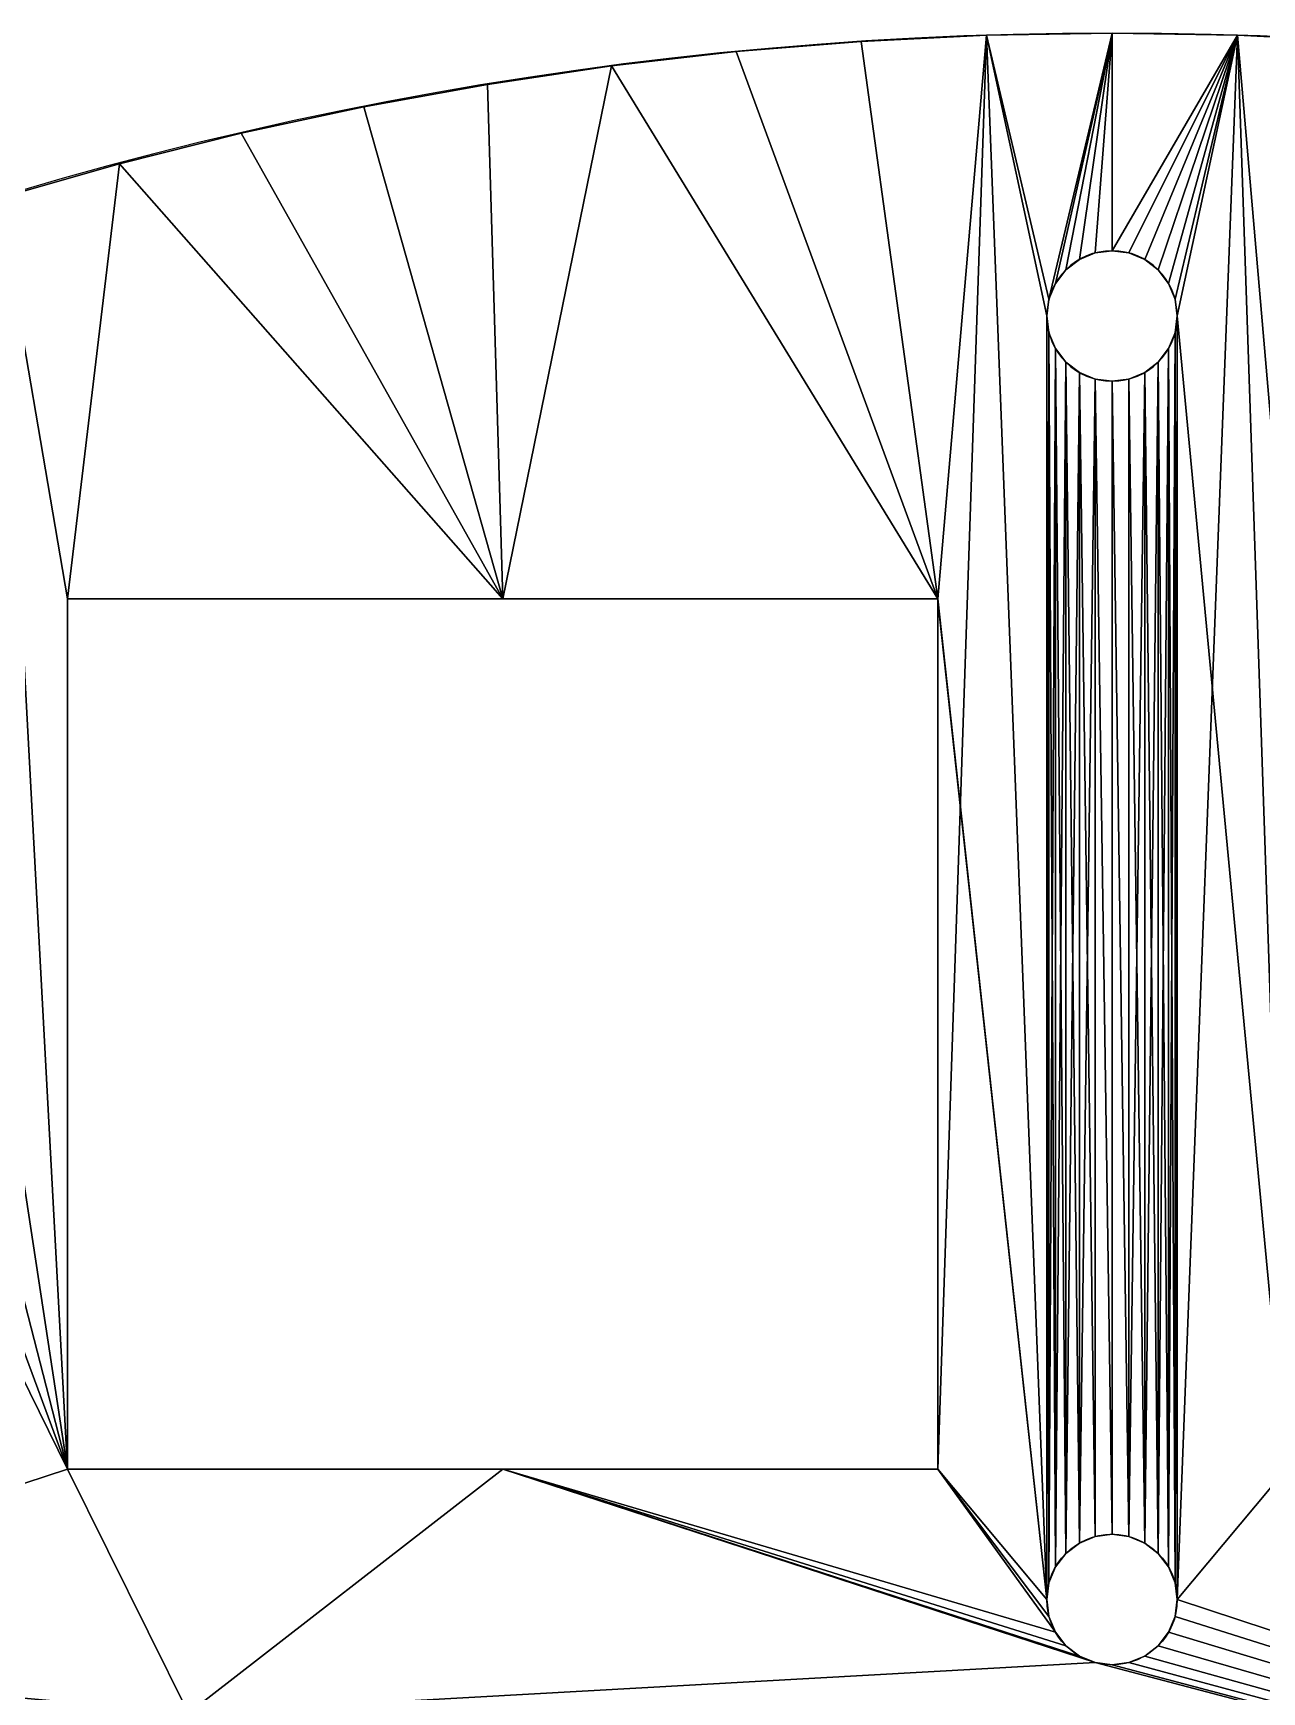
# Model space of a CAD drawing. Extents: x -88 to 88, y -88 to 88.
# Drawn here: x -24.79 to 3.44, y 49.98 to 88.1 of the extents above; entities that cross this region are included whole.
import ezdxf

# ---------------------------------------------------------------- set-up
doc = ezdxf.new("R2010")
doc.units = 0
doc.header["$MEASUREMENT"] = 0
doc.layers.get('0').update_dxf_attribs({"color": 13, "linetype": 'CONTINUOUS'})

# ---------------------------------------------------------------- blocks, each defined once
blk = doc.blocks.new('FUFO_S-1')
for p, q in [((85.217, 176.153), (85.217, 176.153, 2)), ((88.1, 176.2), (88.1, 176.2, 2)), ((90.983, 176.153), (90.983, 176.153, 2)), ((79.465, 175.776), (79.465, 175.776, 2)), ((82.338, 176.011), (82.338, 176.011, 2)), ((76.601, 175.446), (76.601, 175.446, 2)), ((73.749, 175.023), (73.749, 175.023, 2)), ((70.913, 174.507), (70.913, 174.507, 2)), ((68.095, 173.899), (68.095, 173.899, 2)), ((65.298, 173.198), (65.298, 173.198, 2)), ((88.1, 171.2), (88.1, 171.2, 2)), ((87.35, 170.999), (87.35, 170.999, 2)), ((87.712, 171.149), (87.712, 171.149, 2)), ((88.488, 171.149), (88.488, 171.149, 2)), ((88.85, 170.999), (88.85, 170.999, 2)), ((86.801, 170.45), (86.801, 170.45, 2)), ((87.039, 170.761), (87.039, 170.761, 2)), ((89.161, 170.761), (89.161, 170.761, 2)), ((89.399, 170.45), (89.399, 170.45, 2)), ((86.651, 170.088), (86.651, 170.088, 2)), ((89.549, 170.088), (89.549, 170.088, 2)), ((86.6, 169.7), (86.6, 169.7, 2)), ((89.6, 169.7), (89.6, 169.7, 2)), ((86.651, 169.312), (86.651, 169.312, 2)), ((89.549, 169.312), (89.549, 169.312, 2)), ((86.801, 168.95), (86.801, 168.95, 2)), ((89.399, 168.95), (89.399, 168.95, 2)), ((87.039, 168.639), (87.039, 168.639, 2)), ((89.161, 168.639), (89.161, 168.639, 2)), ((87.35, 168.401), (87.35, 168.401, 2)), ((87.712, 168.251), (87.712, 168.251, 2)), ((88.1, 168.2), (88.1, 168.2, 2)), ((88.488, 168.251), (88.488, 168.251, 2)), ((88.85, 168.401), (88.85, 168.401, 2)), ((64.1, 143.2, 2), (64.1, 163.2, 2)), ((64.1, 163.2, 2), (74.1, 163.2, 2)), ((64.1, 163.2), (74.1, 163.2)), ((64.1, 163.2), (64.1, 163.2, 2)), ((64.1, 143.2), (64.1, 163.2)), ((74.1, 163.2, 2), (84.1, 163.2, 2)), ((74.1, 163.2), (74.1, 163.2, 2)), ((74.1, 163.2), (84.1, 163.2)), ((84.1, 163.152, 2), (84.1, 163.2, 2)), ((84.1, 143.2), (84.1, 163.2)), ((84.1, 163.2), (84.1, 163.2, 2)), ((84.1, 143.2, 2), (84.1, 163.152, 2)), ((64.1, 143.2, 2), (74.1, 143.2, 2)), ((64.1, 143.2), (64.1, 143.2, 2)), ((64.1, 143.2), (74.1, 143.2)), ((74.1, 143.2, 2), (84.1, 143.2, 2)), ((74.1, 143.2), (74.1, 143.2, 2)), ((74.1, 143.2), (84.1, 143.2)), ((84.1, 143.2), (84.1, 143.2, 2)), ((87.35, 141.499), (87.35, 141.499, 2)), ((87.712, 141.649), (87.712, 141.649, 2)), ((88.1, 141.7), (88.1, 141.7, 2)), ((88.488, 141.649), (88.488, 141.649, 2)), ((88.85, 141.499), (88.85, 141.499, 2)), ((87.039, 141.261), (87.039, 141.261, 2)), ((89.161, 141.261), (89.161, 141.261, 2)), ((86.801, 140.95), (86.801, 140.95, 2)), ((89.399, 140.95), (89.399, 140.95, 2)), ((86.651, 140.588), (86.651, 140.588, 2)), ((89.549, 140.588), (89.549, 140.588, 2)), ((86.6, 140.2), (86.6, 140.2, 2)), ((89.6, 140.2), (89.6, 140.2, 2)), ((86.651, 139.812), (86.651, 139.812, 2)), ((89.549, 139.812), (89.549, 139.812, 2)), ((86.801, 139.45), (86.801, 139.45, 2)), ((87.039, 139.139), (87.039, 139.139, 2)), ((89.161, 139.139), (89.161, 139.139, 2)), ((89.399, 139.45), (89.399, 139.45, 2)), ((87.35, 138.901), (87.35, 138.901, 2)), ((88.85, 138.901), (88.85, 138.901, 2)), ((87.712, 138.751), (87.712, 138.751, 2)), ((88.1, 138.7), (88.1, 138.7, 2)), ((88.488, 138.751), (88.488, 138.751, 2))]:
    blk.add_line(p, q)
at = {"extrusion": (0, 0, -1)}
for centre, radius in [((-88.1, 88.1), 88.1), ((-88.1, 88.1, -2), 88.1), ((-88.1, 169.7), 1.5), ((-88.1, 169.7, -2), 1.5)]:
    blk.add_circle(centre, radius, dxfattribs=at)
for centre in [(88.1, 140.2, 2), (88.1, 140.2)]:
    blk.add_circle(centre, 1.5)
mesh = blk.add_polyface()
corners = [(85.217, 176.153, 2), (86.651, 170.088, 2), (88.1, 176.2, 2), (86.6, 169.7, 2), (86.6, 140.2, 2), (86.801, 170.45, 2), (87.039, 170.761, 2), (87.35, 170.999, 2), (87.712, 171.149, 2), (88.1, 171.2, 2), (86.651, 140.588, 2), (86.651, 169.312, 2), (86.801, 140.95, 2), (86.801, 168.95, 2), (87.039, 141.261, 2), (87.039, 168.639, 2), (87.35, 141.499, 2), (87.35, 168.401, 2), (87.712, 141.649, 2), (87.712, 168.251, 2), (88.1, 141.7, 2), (88.1, 168.2, 2), (88.488, 141.649, 2), (84.1, 163.152, 2), (84.1, 163.2, 2), (41.577, 162.915, 2), (47.081, 139.004, 2), (44.05, 164.397, 2), (46.57, 165.797, 2), (49.134, 167.114, 2), (51.325, 139.004, 2), (51.741, 168.347, 2), (64.1, 143.2, 2), (54.386, 169.494, 2), (57.067, 170.553, 2), (59.781, 171.525, 2), (62.526, 172.406, 2), (64.1, 163.2, 2), (65.298, 173.198, 2), (74.1, 163.2, 2), (68.095, 173.899, 2), (70.913, 174.507, 2), (73.749, 175.023, 2), (76.601, 175.446, 2), (79.465, 175.776, 2), (82.338, 176.011, 2), (39.154, 161.352, 2), (39.344, 138.889, 2)]
mesh.append_faces([[corners[k] for k in face] for face in [(0, 1, 2), (1, 0, 3), (3, 10, 11), (11, 12, 13), (13, 14, 15), (15, 16, 17), (17, 18, 19), (19, 20, 21), (23, 4, 24), (25, 26, 27), (27, 26, 28), (28, 26, 29), (29, 30, 31), (31, 32, 33), (33, 32, 34), (34, 32, 35), (35, 32, 36), (36, 37, 38), (37, 36, 32), (38, 39, 40), (40, 39, 41), (41, 39, 42), (42, 39, 43), (43, 24, 44), (44, 24, 45), (45, 24, 0), (46, 47, 25)]], dxfattribs={"vtx0": -1, "vtx1": -1})
mesh.append_faces([[corners[k] for k in face] for face in [(3, 0, 4), (24, 4, 0)]], dxfattribs={"vtx0": -1, "vtx1": -1, "vtx2": -1})
mesh.append_faces([[corners[k] for k in face] for face in [(2, 1, 5), (2, 5, 6), (2, 6, 7), (2, 7, 8), (2, 8, 9), (15, 14, 16), (17, 16, 18), (19, 18, 20), (21, 20, 22), (38, 37, 39), (43, 39, 24)]], dxfattribs={"vtx0": -1, "vtx2": -1})
mesh = blk.add_polyface()
corners = [(85.217, 176.153), (86.651, 170.088), (86.6, 169.7), (88.1, 176.2), (86.801, 170.45), (87.039, 170.761), (87.35, 170.999), (87.712, 171.149), (88.1, 171.2), (86.651, 169.312), (86.6, 140.2), (86.651, 140.588), (86.801, 168.95), (86.801, 140.95), (87.039, 168.639), (87.039, 141.261), (87.35, 168.401), (87.35, 141.499), (87.712, 168.251), (87.712, 141.649), (88.1, 141.7), (88.1, 168.2), (47.081, 139.004), (41.577, 162.915), (44.05, 164.397), (46.57, 165.797), (49.134, 167.114), (51.325, 139.004), (51.741, 168.347), (64.1, 143.2), (54.386, 169.494), (57.067, 170.553), (59.781, 171.525), (62.526, 172.406), (64.1, 163.2), (84.1, 143.2), (39.344, 138.889), (39.154, 161.352), (65.298, 173.198), (74.1, 163.2), (68.095, 173.899), (70.913, 174.507), (73.749, 175.023), (76.601, 175.446), (84.1, 163.2), (79.465, 175.776), (82.338, 176.011)]
mesh.append_faces([[corners[k] for k in face] for face in [(1, 3, 4), (4, 3, 5), (5, 3, 6), (6, 3, 7), (7, 3, 8), (9, 10, 2), (13, 14, 15), (15, 16, 17), (17, 18, 19), (19, 18, 20), (29, 33, 34), (38, 34, 33), (34, 38, 39), (39, 43, 44), (44, 0, 35)]], dxfattribs={"vtx0": -1, "vtx1": -1})
mesh.append_faces([[corners[k] for k in face] for face in [(10, 35, 0), (10, 0, 2)]], dxfattribs={"vtx0": -1, "vtx1": -1, "vtx2": -1})
mesh.append_faces([[corners[k] for k in face] for face in [(0, 1, 2), (1, 0, 3), (11, 9, 12), (13, 12, 14), (15, 14, 16), (17, 16, 18), (20, 18, 21), (22, 23, 24), (22, 24, 25), (22, 25, 26), (27, 26, 28), (29, 28, 30), (29, 30, 31), (29, 31, 32), (29, 32, 33), (36, 37, 23), (39, 38, 40), (39, 40, 41), (39, 41, 42), (39, 42, 43), (44, 43, 45), (44, 45, 46), (44, 46, 0)]], dxfattribs={"vtx0": -1, "vtx2": -1})
mesh = blk.add_polyface()
corners = [(88.1, 176.2, 2), (88.1, 171.2, 2), (90.983, 176.153, 2), (88.488, 171.149, 2), (88.85, 170.999, 2), (89.161, 170.761, 2), (89.399, 170.45, 2), (89.549, 170.088, 2), (89.6, 169.7, 2), (88.1, 168.2, 2), (88.488, 141.649, 2), (88.488, 168.251, 2), (88.85, 141.499, 2), (88.85, 168.401, 2), (89.161, 141.261, 2), (89.161, 168.639, 2), (89.399, 140.95, 2), (89.399, 168.95, 2), (89.549, 140.588, 2), (89.549, 169.312, 2), (89.6, 140.2, 2), (87.712, 138.751, 2), (66.883, 137.59, 2), (118.958, 130.522, 2), (88.1, 138.7, 2), (88.488, 138.751, 2), (88.85, 138.901, 2), (89.161, 139.139, 2), (89.399, 139.45, 2), (89.549, 139.812, 2), (92.1, 143.2, 2), (102.1, 143.2, 2), (92.1, 163.2, 2), (93.862, 176.011, 2), (92.1, 163.133, 2), (102.1, 163.2, 2), (96.735, 175.776, 2), (99.599, 175.446, 2), (102.451, 175.023, 2), (112.1, 163.2, 2), (105.287, 174.507, 2), (108.105, 173.899, 2)]
mesh.append_faces([[corners[k] for k in face] for face in [(32, 30, 34)]], dxfattribs={"vtx0": -1})
mesh.append_faces([[corners[k] for k in face] for face in [(0, 1, 2), (9, 10, 11), (11, 12, 13), (13, 14, 15), (15, 16, 17), (17, 18, 19), (19, 20, 8), (21, 23, 24), (24, 23, 25), (25, 23, 26), (26, 23, 27), (27, 23, 28), (28, 23, 29), (29, 23, 20), (30, 23, 31), (2, 32, 33), (33, 35, 36), (36, 35, 37), (37, 35, 38), (38, 39, 40), (40, 39, 41)]], dxfattribs={"vtx0": -1, "vtx1": -1})
mesh.append_faces([[corners[k] for k in face] for face in [(20, 23, 30), (20, 30, 8), (8, 30, 2), (32, 2, 30)]], dxfattribs={"vtx0": -1, "vtx1": -1, "vtx2": -1})
mesh.append_faces([[corners[k] for k in face] for face in [(2, 1, 3), (2, 3, 4), (2, 4, 5), (2, 5, 6), (2, 6, 7), (2, 7, 8), (11, 10, 12), (13, 12, 14), (15, 14, 16), (17, 16, 18), (19, 18, 20), (21, 22, 23), (33, 32, 35), (38, 35, 39)]], dxfattribs={"vtx0": -1, "vtx2": -1})
mesh = blk.add_polyface()
corners = [(88.1, 171.2), (88.1, 176.2), (90.983, 176.153), (88.488, 171.149), (88.85, 170.999), (89.161, 170.761), (89.399, 170.45), (89.549, 170.088), (89.6, 169.7), (89.6, 140.2), (88.1, 141.7), (88.1, 168.2), (88.488, 141.649), (88.488, 168.251), (88.85, 168.401), (88.85, 141.499), (89.161, 168.639), (89.161, 141.261), (89.399, 168.95), (89.399, 140.95), (89.549, 169.312), (89.549, 140.588), (93.862, 176.011), (92.1, 163.2), (102.1, 163.2), (96.735, 175.776), (99.599, 175.446), (102.451, 175.023), (112.1, 163.2), (105.287, 174.507), (108.105, 173.899), (66.883, 137.59), (87.712, 138.751), (118.958, 130.522), (88.1, 138.7), (88.488, 138.751), (88.85, 138.901), (89.161, 139.139), (89.399, 139.45), (89.549, 139.812), (92.1, 143.2), (102.1, 143.2)]
mesh.append_faces([[corners[k] for k in face] for face in [(0, 2, 3), (3, 2, 4), (4, 2, 5), (5, 2, 6), (6, 2, 7), (7, 2, 8), (10, 11, 12), (12, 14, 15), (15, 16, 17), (17, 18, 19), (19, 20, 21), (21, 8, 9), (22, 23, 2), (23, 22, 24), (24, 27, 28), (31, 32, 33), (40, 2, 23)]], dxfattribs={"vtx0": -1, "vtx1": -1})
mesh.append_faces([[corners[k] for k in face] for face in [(8, 2, 9), (33, 9, 40), (40, 9, 2)]], dxfattribs={"vtx0": -1, "vtx1": -1, "vtx2": -1})
mesh.append_faces([[corners[k] for k in face] for face in [(0, 1, 2), (12, 11, 13), (12, 13, 14), (15, 14, 16), (17, 16, 18), (19, 18, 20), (21, 20, 8), (24, 22, 25), (24, 25, 26), (24, 26, 27), (28, 27, 29), (28, 29, 30), (33, 32, 34), (33, 34, 35), (33, 35, 36), (33, 36, 37), (33, 37, 38), (33, 38, 39), (33, 39, 9), (33, 40, 41)]], dxfattribs={"vtx0": -1, "vtx2": -1})
mesh = blk.add_polyface()
corners = [(82.338, 176.011, 2), (85.217, 176.153), (82.338, 176.011), (85.217, 176.153, 2)]
mesh.append_faces([[corners[k] for k in face] for face in [(0, 1, 2), (1, 0, 3)]], dxfattribs={"vtx0": -1})
mesh = blk.add_polyface()
corners = [(85.217, 176.153, 2), (88.1, 176.2), (85.217, 176.153), (88.1, 176.2, 2)]
mesh.append_faces([[corners[k] for k in face] for face in [(0, 1, 2), (1, 0, 3)]], dxfattribs={"vtx0": -1})
mesh = blk.add_polyface()
corners = [(88.1, 176.2, 2), (90.983, 176.153), (88.1, 176.2), (90.983, 176.153, 2)]
mesh.append_faces([[corners[k] for k in face] for face in [(0, 1, 2), (1, 0, 3)]], dxfattribs={"vtx0": -1})
mesh = blk.add_polyface()
corners = [(90.983, 176.153, 2), (93.862, 176.011), (90.983, 176.153), (93.862, 176.011, 2)]
mesh.append_faces([[corners[k] for k in face] for face in [(0, 1, 2), (1, 0, 3)]], dxfattribs={"vtx0": -1})
mesh = blk.add_polyface()
corners = [(76.601, 175.446, 2), (79.465, 175.776), (76.601, 175.446), (79.465, 175.776, 2)]
mesh.append_faces([[corners[k] for k in face] for face in [(0, 1, 2), (1, 0, 3)]], dxfattribs={"vtx0": -1})
mesh = blk.add_polyface()
corners = [(79.465, 175.776, 2), (82.338, 176.011), (79.465, 175.776), (82.338, 176.011, 2)]
mesh.append_faces([[corners[k] for k in face] for face in [(0, 1, 2), (1, 0, 3)]], dxfattribs={"vtx0": -1})
mesh = blk.add_polyface()
corners = [(73.749, 175.023, 2), (76.601, 175.446), (73.749, 175.023), (76.601, 175.446, 2)]
mesh.append_faces([[corners[k] for k in face] for face in [(0, 1, 2), (1, 0, 3)]], dxfattribs={"vtx0": -1})
mesh = blk.add_polyface()
corners = [(70.913, 174.507, 2), (73.749, 175.023), (70.913, 174.507), (73.749, 175.023, 2)]
mesh.append_faces([[corners[k] for k in face] for face in [(0, 1, 2), (1, 0, 3)]], dxfattribs={"vtx0": -1})
mesh = blk.add_polyface()
corners = [(68.095, 173.899, 2), (70.913, 174.507), (68.095, 173.899), (70.913, 174.507, 2)]
mesh.append_faces([[corners[k] for k in face] for face in [(0, 1, 2), (1, 0, 3)]], dxfattribs={"vtx0": -1})
mesh = blk.add_polyface()
corners = [(65.298, 173.198, 2), (68.095, 173.899), (65.298, 173.198), (68.095, 173.899, 2)]
mesh.append_faces([[corners[k] for k in face] for face in [(0, 1, 2), (1, 0, 3)]], dxfattribs={"vtx0": -1})
mesh = blk.add_polyface()
corners = [(62.526, 172.406, 2), (65.298, 173.198), (62.526, 172.406), (65.298, 173.198, 2)]
mesh.append_faces([[corners[k] for k in face] for face in [(0, 1, 2), (1, 0, 3)]], dxfattribs={"vtx0": -1})
mesh = blk.add_polyface()
corners = [(88.1, 171.2, 2), (87.712, 171.149), (88.1, 171.2), (87.712, 171.149, 2)]
mesh.append_faces([[corners[k] for k in face] for face in [(0, 1, 2), (1, 0, 3)]], dxfattribs={"vtx0": -1})
mesh = blk.add_polyface()
corners = [(88.488, 171.149, 2), (88.1, 171.2), (88.488, 171.149), (88.1, 171.2, 2)]
mesh.append_faces([[corners[k] for k in face] for face in [(0, 1, 2), (1, 0, 3)]], dxfattribs={"vtx0": -1})
mesh = blk.add_polyface()
corners = [(87.35, 170.999, 2), (87.039, 170.761), (87.35, 170.999), (87.039, 170.761, 2)]
mesh.append_faces([[corners[k] for k in face] for face in [(0, 1, 2), (1, 0, 3)]], dxfattribs={"vtx0": -1})
mesh = blk.add_polyface()
corners = [(87.712, 171.149, 2), (87.35, 170.999), (87.712, 171.149), (87.35, 170.999, 2)]
mesh.append_faces([[corners[k] for k in face] for face in [(0, 1, 2), (1, 0, 3)]], dxfattribs={"vtx0": -1})
mesh = blk.add_polyface()
corners = [(88.85, 170.999, 2), (88.488, 171.149), (88.85, 170.999), (88.488, 171.149, 2)]
mesh.append_faces([[corners[k] for k in face] for face in [(0, 1, 2), (1, 0, 3)]], dxfattribs={"vtx0": -1})
mesh = blk.add_polyface()
corners = [(89.161, 170.761, 2), (88.85, 170.999), (89.161, 170.761), (88.85, 170.999, 2)]
mesh.append_faces([[corners[k] for k in face] for face in [(0, 1, 2), (1, 0, 3)]], dxfattribs={"vtx0": -1})
mesh = blk.add_polyface()
corners = [(86.801, 170.45), (86.651, 170.088, 2), (86.651, 170.088), (86.801, 170.45, 2)]
mesh.append_faces([[corners[k] for k in face] for face in [(0, 1, 2), (1, 0, 3)]], dxfattribs={"vtx0": -1})
mesh = blk.add_polyface()
corners = [(87.039, 170.761), (86.801, 170.45, 2), (86.801, 170.45), (87.039, 170.761, 2)]
mesh.append_faces([[corners[k] for k in face] for face in [(0, 1, 2), (1, 0, 3)]], dxfattribs={"vtx0": -1})
mesh = blk.add_polyface()
corners = [(89.161, 170.761, 2), (89.399, 170.45), (89.399, 170.45, 2), (89.161, 170.761)]
mesh.append_faces([[corners[k] for k in face] for face in [(0, 1, 2), (1, 0, 3)]], dxfattribs={"vtx0": -1})
mesh = blk.add_polyface()
corners = [(89.399, 170.45, 2), (89.549, 170.088), (89.549, 170.088, 2), (89.399, 170.45)]
mesh.append_faces([[corners[k] for k in face] for face in [(0, 1, 2), (1, 0, 3)]], dxfattribs={"vtx0": -1})
mesh = blk.add_polyface()
corners = [(86.651, 170.088), (86.6, 169.7, 2), (86.6, 169.7), (86.651, 170.088, 2)]
mesh.append_faces([[corners[k] for k in face] for face in [(0, 1, 2), (1, 0, 3)]], dxfattribs={"vtx0": -1})
mesh = blk.add_polyface()
corners = [(89.549, 170.088, 2), (89.6, 169.7), (89.6, 169.7, 2), (89.549, 170.088)]
mesh.append_faces([[corners[k] for k in face] for face in [(0, 1, 2), (1, 0, 3)]], dxfattribs={"vtx0": -1})
mesh = blk.add_polyface()
corners = [(86.651, 140.588, 2), (86.6, 169.7, 2), (86.6, 140.2, 2), (86.651, 169.312, 2), (86.801, 140.95, 2), (86.801, 168.95, 2), (87.039, 141.261, 2), (37.18, 124.864, 2), (38.595, 109.31, 2), (78.553, 78.556, 2), (78.242, 78.794, 2), (45.667, 102.24, 2), (52.739, 95.17, 2), (59.813, 88.098, 2), (66.883, 137.59, 2), (74.1, 143.2, 2), (64.1, 143.2, 2), (87.712, 138.751, 2), (87.35, 138.901, 2), (87.039, 139.139, 2), (86.801, 139.45, 2), (84.1, 143.2, 2), (86.651, 139.812, 2), (84.1, 163.152, 2), (38.595, 136.09, 2), (37.18, 129.106, 2), (38.983, 136.141, 2), (47.081, 139.004, 2), (39.345, 136.291, 2), (39.655, 136.529, 2), (39.894, 136.84, 2), (40.044, 137.202, 2), (40.095, 137.59, 2), (41.577, 162.915, 2), (49.134, 167.114, 2), (51.325, 139.004, 2), (51.741, 168.347, 2), (97.647, 97.644, 2), (97.409, 97.955, 2), (73.956, 130.52, 2), (81.028, 123.45, 2), (39.154, 161.352, 2), (37.844, 138.888, 2), (38.206, 139.038, 2), (38.594, 139.09, 2), (38.983, 139.038, 2), (39.344, 138.889, 2), (39.655, 138.65, 2), (39.893, 138.34, 2), (40.043, 137.978, 2)]
mesh.append_faces([[corners[k] for k in face] for face in [(0, 1, 2), (9, 8, 10), (15, 20, 21), (21, 2, 23), (24, 25, 26), (26, 27, 28), (28, 27, 29), (29, 27, 30), (30, 27, 31), (31, 27, 32), (14, 38, 39), (39, 38, 40)]], dxfattribs={"vtx0": -1, "vtx1": -1})
mesh.append_faces([[corners[k] for k in face] for face in [(7, 8, 9), (15, 14, 17), (32, 27, 33), (36, 35, 16), (16, 35, 14), (14, 35, 37)]], dxfattribs={"vtx0": -1, "vtx1": -1, "vtx2": -1})
mesh.append_faces([[corners[k] for k in face] for face in [(3, 0, 4), (5, 4, 6), (10, 8, 11), (10, 11, 12), (10, 12, 13), (14, 15, 16), (15, 17, 18), (15, 18, 19), (15, 19, 20), (21, 20, 22), (21, 22, 2), (26, 25, 27), (34, 27, 35), (14, 37, 38), (41, 42, 43), (41, 43, 44), (41, 44, 45), (41, 45, 46), (33, 46, 47), (33, 47, 48), (33, 48, 49), (33, 49, 32)]], dxfattribs={"vtx0": -1, "vtx2": -1})
mesh = blk.add_polyface()
corners = [(86.6, 169.7), (86.651, 169.312, 2), (86.651, 169.312), (86.6, 169.7, 2)]
mesh.append_faces([[corners[k] for k in face] for face in [(0, 1, 2), (1, 0, 3)]], dxfattribs={"vtx0": -1})
mesh = blk.add_polyface()
corners = [(89.6, 169.7, 2), (89.549, 169.312), (89.549, 169.312, 2), (89.6, 169.7)]
mesh.append_faces([[corners[k] for k in face] for face in [(0, 1, 2), (1, 0, 3)]], dxfattribs={"vtx0": -1})
mesh = blk.add_polyface()
corners = [(86.6, 140.2), (86.651, 169.312), (86.651, 140.588), (86.801, 168.95), (86.801, 140.95), (37.18, 129.106), (38.207, 136.141), (38.595, 136.09), (38.983, 136.141), (47.081, 139.004), (39.345, 136.291), (39.655, 136.529), (39.894, 136.84), (40.044, 137.202), (40.095, 137.59), (41.577, 162.915), (49.134, 167.114), (51.325, 139.004), (51.741, 168.347), (64.1, 143.2), (66.883, 137.59), (97.647, 97.644), (97.409, 97.955), (73.956, 130.52), (81.028, 123.45), (74.1, 143.2), (87.712, 138.751), (87.35, 138.901), (87.039, 139.139), (86.801, 139.45), (84.1, 143.2), (86.651, 139.812), (38.595, 109.31), (37.18, 124.864), (78.553, 78.556), (78.242, 78.794), (45.667, 102.24), (52.739, 95.17), (37.295, 138.339), (39.154, 161.352), (37.534, 138.65), (37.844, 138.888), (38.206, 139.038), (38.594, 139.09), (38.983, 139.038), (39.344, 138.889), (39.655, 138.65), (39.893, 138.34), (40.043, 137.978)]
mesh.append_faces([[corners[k] for k in face] for face in [(0, 1, 2), (2, 3, 4), (5, 8, 9), (9, 16, 17), (21, 20, 22), (25, 20, 19), (26, 25, 27), (27, 25, 28), (28, 25, 29), (29, 30, 31), (31, 30, 0), (32, 35, 36), (36, 35, 37), (38, 39, 40), (40, 39, 41), (41, 39, 42), (42, 39, 43), (43, 39, 44), (44, 39, 45), (45, 15, 46), (46, 15, 47), (47, 15, 48), (48, 15, 14)]], dxfattribs={"vtx0": -1, "vtx1": -1})
mesh.append_faces([[corners[k] for k in face] for face in [(9, 14, 15), (17, 18, 19), (17, 19, 20), (17, 20, 21), (20, 25, 26), (32, 33, 34)]], dxfattribs={"vtx0": -1, "vtx1": -1, "vtx2": -1})
mesh.append_faces([[corners[k] for k in face] for face in [(5, 6, 7), (5, 7, 8), (9, 8, 10), (9, 10, 11), (9, 11, 12), (9, 12, 13), (9, 13, 14), (22, 20, 23), (22, 23, 24), (29, 25, 30), (32, 34, 35)]], dxfattribs={"vtx0": -1, "vtx2": -1})
mesh = blk.add_polyface()
corners = [(86.651, 169.312), (86.801, 168.95, 2), (86.801, 168.95), (86.651, 169.312, 2)]
mesh.append_faces([[corners[k] for k in face] for face in [(0, 1, 2), (1, 0, 3)]], dxfattribs={"vtx0": -1})
mesh = blk.add_polyface()
corners = [(89.549, 169.312, 2), (89.399, 168.95), (89.399, 168.95, 2), (89.549, 169.312)]
mesh.append_faces([[corners[k] for k in face] for face in [(0, 1, 2), (1, 0, 3)]], dxfattribs={"vtx0": -1})
mesh = blk.add_polyface()
corners = [(86.801, 168.95), (87.039, 168.639, 2), (87.039, 168.639), (86.801, 168.95, 2)]
mesh.append_faces([[corners[k] for k in face] for face in [(0, 1, 2), (1, 0, 3)]], dxfattribs={"vtx0": -1})
mesh = blk.add_polyface()
corners = [(89.399, 168.95, 2), (89.161, 168.639), (89.161, 168.639, 2), (89.399, 168.95)]
mesh.append_faces([[corners[k] for k in face] for face in [(0, 1, 2), (1, 0, 3)]], dxfattribs={"vtx0": -1})
mesh = blk.add_polyface()
corners = [(87.039, 168.639, 2), (87.35, 168.401), (87.039, 168.639), (87.35, 168.401, 2)]
mesh.append_faces([[corners[k] for k in face] for face in [(0, 1, 2), (1, 0, 3)]], dxfattribs={"vtx0": -1})
mesh = blk.add_polyface()
corners = [(88.85, 168.401, 2), (89.161, 168.639), (88.85, 168.401), (89.161, 168.639, 2)]
mesh.append_faces([[corners[k] for k in face] for face in [(0, 1, 2), (1, 0, 3)]], dxfattribs={"vtx0": -1})
mesh = blk.add_polyface()
corners = [(87.35, 168.401, 2), (87.712, 168.251), (87.35, 168.401), (87.712, 168.251, 2)]
mesh.append_faces([[corners[k] for k in face] for face in [(0, 1, 2), (1, 0, 3)]], dxfattribs={"vtx0": -1})
mesh = blk.add_polyface()
corners = [(87.712, 168.251, 2), (88.1, 168.2), (87.712, 168.251), (88.1, 168.2, 2)]
mesh.append_faces([[corners[k] for k in face] for face in [(0, 1, 2), (1, 0, 3)]], dxfattribs={"vtx0": -1})
mesh = blk.add_polyface()
corners = [(88.1, 168.2, 2), (88.488, 168.251), (88.1, 168.2), (88.488, 168.251, 2)]
mesh.append_faces([[corners[k] for k in face] for face in [(0, 1, 2), (1, 0, 3)]], dxfattribs={"vtx0": -1})
mesh = blk.add_polyface()
corners = [(88.488, 168.251, 2), (88.85, 168.401), (88.488, 168.251), (88.85, 168.401, 2)]
mesh.append_faces([[corners[k] for k in face] for face in [(0, 1, 2), (1, 0, 3)]], dxfattribs={"vtx0": -1})
mesh = blk.add_polyface()
corners = [(74.1, 163.2, 2), (64.1, 163.2), (74.1, 163.2), (64.1, 163.2, 2)]
mesh.append_faces([[corners[k] for k in face] for face in [(0, 1, 2), (1, 0, 3)]], dxfattribs={"vtx0": -1})
mesh = blk.add_polyface()
corners = [(64.1, 163.2), (64.1, 143.2, 2), (64.1, 143.2), (64.1, 163.2, 2)]
mesh.append_faces([[corners[k] for k in face] for face in [(0, 1, 2), (1, 0, 3)]], dxfattribs={"vtx0": -1})
mesh = blk.add_polyface()
corners = [(84.1, 163.2, 2), (74.1, 163.2), (84.1, 163.2), (74.1, 163.2, 2)]
mesh.append_faces([[corners[k] for k in face] for face in [(0, 1, 2), (1, 0, 3)]], dxfattribs={"vtx0": -1})
mesh = blk.add_polyface()
corners = [(84.1, 163.152, 2), (84.1, 143.2), (84.1, 143.2, 2), (84.1, 163.2), (84.1, 163.2, 2)]
mesh.append_faces([[corners[k] for k in face] for face in [(0, 1, 2), (3, 0, 4)]], dxfattribs={"vtx0": -1})
mesh.append_faces([[corners[k] for k in face] for face in [(1, 0, 3)]], dxfattribs={"vtx0": -1, "vtx1": -1})
mesh = blk.add_polyface()
corners = [(64.1, 143.2, 2), (74.1, 143.2), (64.1, 143.2), (74.1, 143.2, 2)]
mesh.append_faces([[corners[k] for k in face] for face in [(0, 1, 2), (1, 0, 3)]], dxfattribs={"vtx0": -1})
mesh = blk.add_polyface()
corners = [(74.1, 143.2, 2), (84.1, 143.2), (74.1, 143.2), (84.1, 143.2, 2)]
mesh.append_faces([[corners[k] for k in face] for face in [(0, 1, 2), (1, 0, 3)]], dxfattribs={"vtx0": -1})
mesh = blk.add_polyface()
corners = [(87.35, 141.499, 2), (87.039, 141.261), (87.35, 141.499), (87.039, 141.261, 2)]
mesh.append_faces([[corners[k] for k in face] for face in [(0, 1, 2), (1, 0, 3)]], dxfattribs={"vtx0": -1})
mesh = blk.add_polyface()
corners = [(87.712, 141.649, 2), (87.35, 141.499), (87.712, 141.649), (87.35, 141.499, 2)]
mesh.append_faces([[corners[k] for k in face] for face in [(0, 1, 2), (1, 0, 3)]], dxfattribs={"vtx0": -1})
mesh = blk.add_polyface()
corners = [(88.1, 141.7, 2), (87.712, 141.649), (88.1, 141.7), (87.712, 141.649, 2)]
mesh.append_faces([[corners[k] for k in face] for face in [(0, 1, 2), (1, 0, 3)]], dxfattribs={"vtx0": -1})
mesh = blk.add_polyface()
corners = [(88.488, 141.649, 2), (88.1, 141.7), (88.488, 141.649), (88.1, 141.7, 2)]
mesh.append_faces([[corners[k] for k in face] for face in [(0, 1, 2), (1, 0, 3)]], dxfattribs={"vtx0": -1})
mesh = blk.add_polyface()
corners = [(88.85, 141.499, 2), (88.488, 141.649), (88.85, 141.499), (88.488, 141.649, 2)]
mesh.append_faces([[corners[k] for k in face] for face in [(0, 1, 2), (1, 0, 3)]], dxfattribs={"vtx0": -1})
mesh = blk.add_polyface()
corners = [(89.161, 141.261, 2), (88.85, 141.499), (89.161, 141.261), (88.85, 141.499, 2)]
mesh.append_faces([[corners[k] for k in face] for face in [(0, 1, 2), (1, 0, 3)]], dxfattribs={"vtx0": -1})
mesh = blk.add_polyface()
corners = [(87.039, 141.261), (86.801, 140.95, 2), (86.801, 140.95), (87.039, 141.261, 2)]
mesh.append_faces([[corners[k] for k in face] for face in [(0, 1, 2), (1, 0, 3)]], dxfattribs={"vtx0": -1})
mesh = blk.add_polyface()
corners = [(89.161, 141.261, 2), (89.399, 140.95), (89.399, 140.95, 2), (89.161, 141.261)]
mesh.append_faces([[corners[k] for k in face] for face in [(0, 1, 2), (1, 0, 3)]], dxfattribs={"vtx0": -1})
mesh = blk.add_polyface()
corners = [(86.801, 140.95), (86.651, 140.588, 2), (86.651, 140.588), (86.801, 140.95, 2)]
mesh.append_faces([[corners[k] for k in face] for face in [(0, 1, 2), (1, 0, 3)]], dxfattribs={"vtx0": -1})
mesh = blk.add_polyface()
corners = [(89.399, 140.95, 2), (89.549, 140.588), (89.549, 140.588, 2), (89.399, 140.95)]
mesh.append_faces([[corners[k] for k in face] for face in [(0, 1, 2), (1, 0, 3)]], dxfattribs={"vtx0": -1})
mesh = blk.add_polyface()
corners = [(86.651, 140.588), (86.6, 140.2, 2), (86.6, 140.2), (86.651, 140.588, 2)]
mesh.append_faces([[corners[k] for k in face] for face in [(0, 1, 2), (1, 0, 3)]], dxfattribs={"vtx0": -1})
mesh = blk.add_polyface()
corners = [(89.549, 140.588, 2), (89.6, 140.2), (89.6, 140.2, 2), (89.549, 140.588)]
mesh.append_faces([[corners[k] for k in face] for face in [(0, 1, 2), (1, 0, 3)]], dxfattribs={"vtx0": -1})
mesh = blk.add_polyface()
corners = [(86.6, 140.2), (86.651, 139.812, 2), (86.651, 139.812), (86.6, 140.2, 2)]
mesh.append_faces([[corners[k] for k in face] for face in [(0, 1, 2), (1, 0, 3)]], dxfattribs={"vtx0": -1})
mesh = blk.add_polyface()
corners = [(89.6, 140.2, 2), (89.549, 139.812), (89.549, 139.812, 2), (89.6, 140.2)]
mesh.append_faces([[corners[k] for k in face] for face in [(0, 1, 2), (1, 0, 3)]], dxfattribs={"vtx0": -1})
mesh = blk.add_polyface()
corners = [(86.651, 139.812), (86.801, 139.45, 2), (86.801, 139.45), (86.651, 139.812, 2)]
mesh.append_faces([[corners[k] for k in face] for face in [(0, 1, 2), (1, 0, 3)]], dxfattribs={"vtx0": -1})
mesh = blk.add_polyface()
corners = [(89.549, 139.812, 2), (89.399, 139.45), (89.399, 139.45, 2), (89.549, 139.812)]
mesh.append_faces([[corners[k] for k in face] for face in [(0, 1, 2), (1, 0, 3)]], dxfattribs={"vtx0": -1})
mesh = blk.add_polyface()
corners = [(86.801, 139.45), (87.039, 139.139, 2), (87.039, 139.139), (86.801, 139.45, 2)]
mesh.append_faces([[corners[k] for k in face] for face in [(0, 1, 2), (1, 0, 3)]], dxfattribs={"vtx0": -1})
mesh = blk.add_polyface()
corners = [(87.039, 139.139, 2), (87.35, 138.901), (87.039, 139.139), (87.35, 138.901, 2)]
mesh.append_faces([[corners[k] for k in face] for face in [(0, 1, 2), (1, 0, 3)]], dxfattribs={"vtx0": -1})
mesh = blk.add_polyface()
corners = [(88.85, 138.901, 2), (89.161, 139.139), (88.85, 138.901), (89.161, 139.139, 2)]
mesh.append_faces([[corners[k] for k in face] for face in [(0, 1, 2), (1, 0, 3)]], dxfattribs={"vtx0": -1})
mesh = blk.add_polyface()
corners = [(89.399, 139.45, 2), (89.161, 139.139), (89.161, 139.139, 2), (89.399, 139.45)]
mesh.append_faces([[corners[k] for k in face] for face in [(0, 1, 2), (1, 0, 3)]], dxfattribs={"vtx0": -1})
mesh = blk.add_polyface()
corners = [(141.533, 121.444, 2), (130.531, 118.958, 2), (138.7, 88.1, 2), (137.605, 66.89, 2), (138.751, 88.488, 2), (138.901, 88.85, 2), (139.139, 89.161, 2), (139.45, 89.399, 2), (139.812, 89.549, 2), (140.2, 89.6, 2), (140.588, 89.549, 2), (140.95, 89.399, 2), (141.261, 89.161, 2), (141.499, 88.85, 2), (141.649, 88.488, 2), (143.2, 112.1, 2), (141.7, 88.1, 2), (143.2, 64.1, 2), (143.2, 74.1, 2), (143.2, 84.1, 2), (143.2, 92.1, 2), (143.2, 102.1, 2), (163.2, 84.1, 2), (163.2, 92.1, 2), (97.647, 97.644, 2), (51.325, 139.004, 2), (139.02, 51.336, 2), (81.028, 123.45, 2), (97.409, 97.955, 2), (88.1, 116.38, 2), (97.259, 98.317, 2), (95.172, 109.31, 2), (97.208, 98.705, 2), (100.208, 98.705, 2), (102.234, 102.23, 2), (97.959, 100.004, 2), (97.648, 99.766, 2), (97.409, 99.455, 2), (97.259, 99.093, 2), (98.32, 100.154, 2), (98.709, 100.205, 2), (99.097, 100.154, 2), (99.459, 100.004, 2), (99.769, 99.765, 2), (100.007, 99.455, 2), (100.157, 99.093, 2)]
mesh.append_faces([[corners[k] for k in face] for face in [(15, 20, 21)]], dxfattribs={"vtx0": -1})
mesh.append_faces([[corners[k] for k in face] for face in [(22, 20, 19), (20, 22, 23), (27, 28, 29), (29, 30, 31), (31, 35, 34), (35, 31, 36), (36, 31, 37), (37, 31, 38), (38, 31, 32)]], dxfattribs={"vtx0": -1, "vtx1": -1})
mesh.append_faces([[corners[k] for k in face] for face in [(0, 1, 2), (0, 14, 15), (15, 19, 20), (33, 26, 34)]], dxfattribs={"vtx0": -1, "vtx1": -1, "vtx2": -1})
mesh.append_faces([[corners[k] for k in face] for face in [(2, 1, 3), (0, 2, 4), (0, 4, 5), (0, 5, 6), (0, 6, 7), (0, 7, 8), (0, 8, 9), (0, 9, 10), (0, 10, 11), (0, 11, 12), (0, 12, 13), (0, 13, 14), (15, 14, 16), (15, 17, 18), (15, 18, 19), (24, 25, 26), (29, 28, 30), (31, 30, 32), (34, 35, 39), (34, 39, 40), (34, 40, 41), (34, 41, 42), (34, 42, 43), (34, 43, 44), (34, 44, 45), (34, 45, 33)]], dxfattribs={"vtx0": -1, "vtx2": -1})
mesh = blk.add_polyface()
corners = [(139.02, 51.336, 2), (51.325, 139.004), (139.02, 51.336), (51.325, 139.004, 2)]
mesh.append_faces([[corners[k] for k in face] for face in [(0, 1, 2), (1, 0, 3)]], dxfattribs={"vtx0": -1})
mesh = blk.add_polyface()
corners = [(141.732, 18.206), (141.709, 121.267), (143.2, 112.1), (163.709, 121.267), (163.2, 112.1), (143.2, 64.1), (143.2, 102.1), (143.2, 92.1), (163.2, 92.1), (163.2, 102.1), (95.172, 109.31), (97.259, 99.093), (97.208, 98.705), (97.409, 99.455), (97.648, 99.766), (97.959, 100.004), (102.234, 102.23), (98.32, 100.154), (98.709, 100.205), (99.097, 100.154), (99.459, 100.004), (99.769, 99.765), (100.007, 99.455), (100.157, 99.093), (100.208, 98.705), (51.325, 139.004), (97.647, 97.644), (139.02, 51.336), (97.409, 97.955), (81.028, 123.45), (88.1, 116.38), (97.259, 98.317), (130.531, 118.958), (141.533, 121.444), (138.7, 88.1), (137.605, 66.89), (138.751, 88.488), (138.901, 88.85), (139.139, 89.161), (139.45, 89.399), (139.812, 89.549), (140.2, 89.6), (140.588, 89.549), (140.95, 89.399), (141.261, 89.161), (141.499, 88.85), (141.649, 88.488), (141.7, 88.1)]
mesh.append_faces([[corners[k] for k in face] for face in [(4, 8, 9)]], dxfattribs={"vtx0": -1})
mesh.append_faces([[corners[k] for k in face] for face in [(2, 3, 4), (11, 10, 13), (13, 10, 14), (14, 10, 15), (15, 16, 17), (17, 16, 18), (18, 16, 19), (19, 16, 20), (20, 16, 21), (21, 16, 22), (22, 16, 23), (23, 16, 24), (25, 26, 27), (28, 30, 31), (31, 10, 12), (32, 34, 35), (34, 33, 36), (36, 33, 37), (37, 33, 38), (38, 33, 39), (39, 33, 40), (40, 33, 41), (41, 33, 42), (42, 33, 43), (43, 33, 44), (44, 33, 45), (45, 33, 46), (46, 1, 47)]], dxfattribs={"vtx0": -1, "vtx1": -1})
mesh.append_faces([[corners[k] for k in face] for face in [(0, 1, 2), (27, 24, 16), (32, 33, 34)]], dxfattribs={"vtx0": -1, "vtx1": -1, "vtx2": -1})
mesh.append_faces([[corners[k] for k in face] for face in [(2, 1, 3), (5, 2, 6), (5, 6, 7), (10, 11, 12), (15, 10, 16), (28, 29, 30), (31, 30, 10), (46, 33, 1)]], dxfattribs={"vtx0": -1, "vtx2": -1})
mesh = blk.add_polyface()
corners = [(87.35, 138.901, 2), (87.712, 138.751), (87.35, 138.901), (87.712, 138.751, 2)]
mesh.append_faces([[corners[k] for k in face] for face in [(0, 1, 2), (1, 0, 3)]], dxfattribs={"vtx0": -1})
mesh = blk.add_polyface()
corners = [(88.488, 138.751, 2), (88.85, 138.901), (88.488, 138.751), (88.85, 138.901, 2)]
mesh.append_faces([[corners[k] for k in face] for face in [(0, 1, 2), (1, 0, 3)]], dxfattribs={"vtx0": -1})
mesh = blk.add_polyface()
corners = [(87.712, 138.751, 2), (88.1, 138.7), (87.712, 138.751), (88.1, 138.7, 2)]
mesh.append_faces([[corners[k] for k in face] for face in [(0, 1, 2), (1, 0, 3)]], dxfattribs={"vtx0": -1})
mesh = blk.add_polyface()
corners = [(88.1, 138.7, 2), (88.488, 138.751), (88.1, 138.7), (88.488, 138.751, 2)]
mesh.append_faces([[corners[k] for k in face] for face in [(0, 1, 2), (1, 0, 3)]], dxfattribs={"vtx0": -1})

msp = doc.modelspace()

# ---------------------------------------------------------------- block references
msp.add_blockref('FUFO_S-1', (-88.1, -88.1))

doc.saveas('drawing.dxf')
